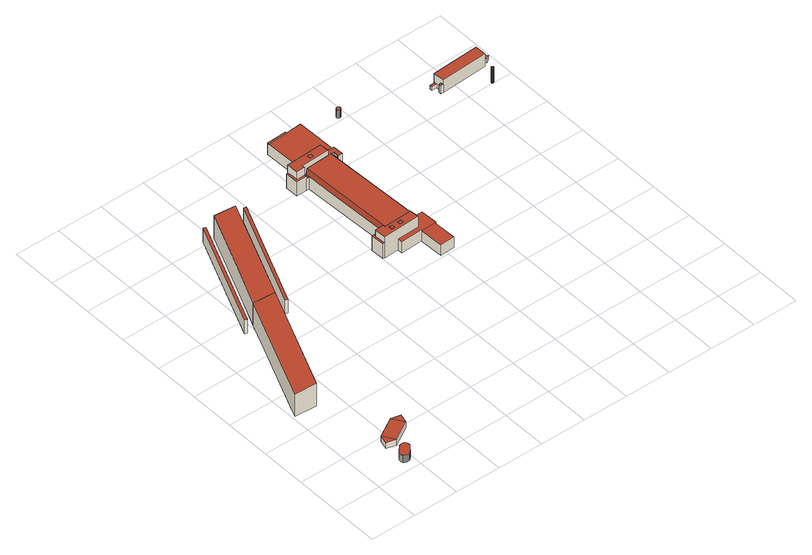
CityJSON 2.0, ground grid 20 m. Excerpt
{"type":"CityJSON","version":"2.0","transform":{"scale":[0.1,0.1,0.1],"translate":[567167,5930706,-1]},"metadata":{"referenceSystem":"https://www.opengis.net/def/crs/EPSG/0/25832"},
"CityObjects":{
"building1":{"type":"Building","attributes":{"Grundfläche 2D":"23.763763","Grundhöhe NN":"3.611"},"geometry":[{"type":"Solid","lod":"3","boundaries":[[[[0,1,2,3,4,5,6,7,8,9,10,11,12,13,14,15,16,17,18,19,20,21,22,23,24,25,26,27,28,29,30]],[[31,32,6,5]],[[32,33,7,6]],[[33,34,8,7]],[[35,36,2,1]],[[36,37,3,2]],[[37,38,4,3]],[[38,31,5,4]],[[34,39,9,8]],[[39,40,10,9]],[[40,41,11,10]],[[41,42,12,11]],[[42,43,13,12]],[[43,44,14,13]],[[44,45,15,14]],[[45,46,16,15]],[[46,47,17,16]],[[47,48,18,17]],[[48,49,19,18]],[[49,50,20,19]],[[50,51,21,20]],[[51,52,22,21]],[[52,53,23,22]],[[53,54,24,23]],[[54,55,25,24]],[[55,56,26,25]],[[56,57,27,26]],[[57,58,28,27]],[[58,59,29,28]],[[59,60,30,29]],[[60,61,0,30]],[[61,35,1,0]],[[58,57,56,55,54,53,52,51,50,49,48,47,46,45,44,43,42,41,40,39,34,33,32,31,38,37,36,35,61,60,59]]]],"semantics":{"surfaces":[{"type":"RoofSurface"},{"type":"WallSurface"},{"type":"GroundSurface"}],"values":[[0,1,1,1,1,1,1,1,1,1,1,1,1,1,1,1,1,1,1,1,1,1,1,1,1,1,1,1,1,1,1,1,2]]}}]},
"building2":{"type":"Building","attributes":{"Grundfläche 2D":"77.430836","Grundhöhe NN":"3.775"},"geometry":[{"type":"Solid","lod":"3","boundaries":[[[[62,63,64]],[[65,66,67]],[[67,66,63,62]],[[64,63,68,69]],[[62,64,69,70]],[[65,67,71,72]],[[66,65,72,73]],[[67,62,70,71]],[[63,66,73,68]],[[73,72,71,70,69,68]]]],"semantics":{"surfaces":[{"type":"RoofSurface"},{"type":"WallSurface"},{"type":"GroundSurface"}],"values":[[0,0,0,1,1,1,1,1,1,2]]}}]},
"building3":{"type":"Building","attributes":{"Grundfläche 2D":"472.822136","Grundhöhe NN":"1.700"},"geometry":[{"type":"Solid","lod":"3","boundaries":[[[[74,75,76,77,78,79,80]],[[81,82,78,77]],[[82,83,79,78]],[[83,84,80,79]],[[84,85,86,87,81,77,76,75,74,80]],[[82,81,87,86,85,84,83]]]],"semantics":{"surfaces":[{"type":"RoofSurface"},{"type":"WallSurface"},{"type":"GroundSurface"}],"values":[[0,1,1,1,1,2]]}}]},
"building4":{"type":"Building","attributes":{"Grundfläche 2D":"57.017136","Grundhöhe NN":"1.999"},"geometry":[{"type":"Solid","lod":"3","boundaries":[[[[88,89,90,91]],[[92,93,91,90]],[[93,94,88,91]],[[94,95,89,88]],[[95,92,90,89]],[[95,94,93,92]]]],"semantics":{"surfaces":[{"type":"RoofSurface"},{"type":"WallSurface"},{"type":"GroundSurface"}],"values":[[0,1,1,1,1,2]]}}]},
"building5":{"type":"Building","attributes":{"Grundfläche 2D":"446.737454","Grundhöhe NN":"1.700"},"geometry":[{"type":"Solid","lod":"3","boundaries":[[[[96,97,98,80,79,99]],[[84,83,79,80]],[[83,100,99,79]],[[100,101,96,99]],[[101,102,103,84,80,98,97,96]],[[84,103,102,101,100,83]]]],"semantics":{"surfaces":[{"type":"RoofSurface"},{"type":"WallSurface"},{"type":"GroundSurface"}],"values":[[0,1,1,1,1,2]]}}]},
"building6":{"type":"Building","attributes":{"Grundfläche 2D":"60.750919","Grundhöhe NN":"1.999"},"geometry":[{"type":"Solid","lod":"3","boundaries":[[[[104,105,106,107]],[[108,109,107,106]],[[109,110,104,107]],[[110,111,105,104]],[[111,108,106,105]],[[111,110,109,108]]]],"semantics":{"surfaces":[{"type":"RoofSurface"},{"type":"WallSurface"},{"type":"GroundSurface"}],"values":[[0,1,1,1,1,2]]}}]},
"building7":{"type":"Building","attributes":{"Grundfläche 2D":"221.406695","Grundhöhe NN":"1.999"},"children":["building7-1","building7-2"],"geometry":[{"type":"Solid","lod":"3","boundaries":[[[[112,113,114,115,116,117,118]],[[119,120,121,122]],[[123,124,125,126,127,128,129,130,131,132,133,134,135,136]],[[137,138,139,140,141,142,143,144,145]],[[125,124,146,147,148,149,121,120,150,151,126]],[[122,121,152,153]],[[119,122,153,154]],[[120,119,154,155]],[[127,126,156,157]],[[128,127,157,158]],[[129,128,158,159]],[[130,129,159,160]],[[161,133,132,131,162,163]],[[131,130,160,162]],[[134,133,161,164]],[[145,144,143,136,135,134]],[[145,134,164,165,137]],[[138,137,165,166]],[[139,138,166,167]],[[140,139,167,168]],[[148,147,169,170]],[[149,148,170,171]],[[121,149,171,152]],[[120,155,172,150]],[[151,150,172,173]],[[126,151,173,156]],[[146,112,118,174,169,147]],[[112,146,124,113]],[[113,124,123,114]],[[142,116,115,114,123,136,143]],[[116,142,141,117]],[[168,174,118,117,141,140]],[[171,170,169,174,168,167,166,165,164,161,163,162,160,159,158,157,156,173,172,155,154,153,152]]]],"semantics":{"surfaces":[{"type":"RoofSurface"},{"type":"WallSurface"},{"type":"GroundSurface"}],"values":[[0,0,0,0,0,1,1,1,1,1,1,1,1,1,1,1,1,1,1,1,1,1,1,1,1,1,1,1,1,1,1,1,2]]}}]},
"building7-1":{"type":"BuildingInstallation","parents":["building7"],"geometry":[{"type":"MultiSurface","lod":"3","boundaries":[[[175,176,177,178]],[[179,180,176,175]],[[178,177,181,182]],[[182,179,175,178]],[[177,176,180,181]]],"semantics":{"surfaces":[{"type":"RoofSurface"},{"type":"WallSurface"}],"values":[0,1,1,1,1]}}]},
"building7-2":{"type":"BuildingInstallation","parents":["building7"],"geometry":[{"type":"MultiSurface","lod":"3","boundaries":[[[183,184,185,186]],[[187,188,184,183]],[[183,186,189,187]],[[186,185,190,189]],[[188,190,185,184]]],"semantics":{"surfaces":[{"type":"RoofSurface"},{"type":"WallSurface"}],"values":[0,1,1,1,1]}}]},
"building8":{"type":"Building","attributes":{"Grundfläche 2D":"971.748098","Grundhöhe NN":"1.999"},"children":["building8-1","building8-2","building8-3","building8-4","building8-5"],"geometry":[{"type":"Solid","lod":"3","boundaries":[[[[191,192,193,194,195,196,197,198]],[[199,200,201,202,203,204,205,206,207,208,209,210,211,212,213,214,215]],[[216,217,218,219,220,221,222,223]],[[224,225,226,227,228,229,230,231,232,233,234,235,236,237]],[[238,225,224,239]],[[240,238,239,241,242]],[[243,205,204,203,244,245]],[[246,247,248,249,250,251,252]],[[253,249,248,196,195,194,193,254,255]],[[196,248,247,197]],[[197,247,209,208,198]],[[198,208,207,191]],[[205,243,192,191,207,206]],[[222,256,254,193,192,243,223]],[[212,211,257,258]],[[202,201,259,260]],[[203,202,260,261]],[[224,215,214,239]],[[225,238,163,262]],[[239,214,213,241]],[[164,161,240,242,241,213,212,258]],[[238,240,161,163]],[[244,203,261,263]],[[245,244,263,264]],[[216,223,243,245,264,265]],[[250,249,253,266]],[[251,250,266,267]],[[251,267,257,211,252]],[[247,246,252,211,210,209]],[[217,216,265,268]],[[218,217,268,269]],[[219,218,269,270]],[[220,219,270,271]],[[222,221,220,271,272,256]],[[226,225,262,162]],[[227,226,162,160]],[[227,160,159,229,228]],[[230,229,159,158]],[[158,273,231,230]],[[232,231,273,274]],[[232,274,275,234,233]],[[200,235,234,275,259,201]],[[237,236,235,200,199]],[[237,199,215,224]],[[271,270,269,268,265,264,263,261,260,259,275,274,273,158,159,160,162,262,163,161,164,258,257,267,266,253,255,254,256,272]]]],"semantics":{"surfaces":[{"type":"RoofSurface"},{"type":"WallSurface"},{"type":"GroundSurface"}],"values":[[0,0,0,0,0,0,0,0,1,1,1,1,1,1,1,1,1,1,1,1,1,1,1,1,1,1,1,1,1,1,1,1,1,1,1,1,1,1,1,1,1,1,1,1,2]]}}]},
"building8-1":{"type":"BuildingInstallation","parents":["building8"],"geometry":[{"type":"MultiSurface","lod":"3","boundaries":[[[276,277,278,279]],[[280,281,279,278]],[[282,283,277,276]],[[276,279,281,282]],[[278,277,283,280]]],"semantics":{"surfaces":[{"type":"RoofSurface"},{"type":"WallSurface"}],"values":[0,1,1,1,1]}}]},
"building8-2":{"type":"BuildingInstallation","parents":["building8"],"geometry":[{"type":"MultiSurface","lod":"3","boundaries":[[[284,285,286,287,288,289]],[[206,287,286,205]],[[288,287,206,290]],[[289,288,290,291]],[[291,203,284,289]],[[203,204,285,284]],[[204,205,286,285]]],"semantics":{"surfaces":[{"type":"RoofSurface"},{"type":"WallSurface"}],"values":[0,1,1,1,1,1,1]}}]},
"building8-3":{"type":"BuildingInstallation","parents":["building8"],"geometry":[{"type":"MultiSurface","lod":"3","boundaries":[[[292,293,294,295]],[[220,221,293,292]],[[221,296,294,293]],[[296,218,219,295,294]],[[219,220,292,295]]],"semantics":{"surfaces":[{"type":"RoofSurface"},{"type":"WallSurface"}],"values":[0,1,1,1,1]}}]},
"building8-4":{"type":"BuildingInstallation","parents":["building8"],"geometry":[{"type":"MultiSurface","lod":"3","boundaries":[[[297,298,231,228]],[[228,229,297]],[[298,297,229,230]],[[298,230,231]]],"semantics":{"surfaces":[{"type":"RoofSurface"},{"type":"WallSurface"}],"values":[0,1,1,1]}}]},
"building8-5":{"type":"BuildingInstallation","parents":["building8"],"geometry":[{"type":"MultiSurface","lod":"3","boundaries":[[[299,300,236,233]],[[299,233,234]],[[235,300,299,234]],[[236,300,235]]],"semantics":{"surfaces":[{"type":"RoofSurface"},{"type":"WallSurface"}],"values":[0,1,1,1]}}]},
"building9":{"type":"Building","attributes":{"Grundfläche 2D":"2.778965","Grundhöhe NN":"7.459"},"geometry":[{"type":"Solid","lod":"3","boundaries":[[[[301,302,303,304,305,306,307,308,309,310,311,312,313,314,315,316,317,318,319,320,321,322,323,324,325,326,327,328,329,330,331,332,333,334,335,336,337,338,339,340]],[[341,342,312,311]],[[343,341,311,310]],[[344,345,308,307]],[[345,346,309,308]],[[346,343,310,309]],[[342,347,313,312]],[[347,348,314,313]],[[348,349,315,314]],[[349,350,316,315]],[[350,351,317,316]],[[351,352,318,317]],[[352,353,319,318]],[[353,354,320,319]],[[354,355,321,320]],[[355,356,322,321]],[[356,357,323,322]],[[357,358,324,323]],[[358,359,325,324]],[[359,360,326,325]],[[360,361,327,326]],[[361,362,328,327]],[[362,363,329,328]],[[363,364,330,329]],[[364,365,331,330]],[[365,366,332,331]],[[366,367,333,332]],[[367,368,334,333]],[[368,369,335,334]],[[369,370,336,335]],[[370,371,337,336]],[[371,372,338,337]],[[372,373,339,338]],[[373,374,340,339]],[[374,375,301,340]],[[375,376,302,301]],[[376,377,303,302]],[[377,378,304,303]],[[378,379,305,304]],[[379,380,306,305]],[[380,344,307,306]],[[372,371,370,369,368,367,366,365,364,363,362,361,360,359,358,357,356,355,354,353,352,351,350,349,348,347,342,341,343,346,345,344,380,379,378,377,376,375,374,373]]]],"semantics":{"surfaces":[{"type":"RoofSurface"},{"type":"WallSurface"},{"type":"GroundSurface"}],"values":[[0,1,1,1,1,1,1,1,1,1,1,1,1,1,1,1,1,1,1,1,1,1,1,1,1,1,1,1,1,1,1,1,1,1,1,1,1,1,1,1,1,2]]}}]},
"building10":{"type":"Building","attributes":{"Grundfläche 2D":"1.488347","Grundhöhe NN":"7.502"},"geometry":[{"type":"Solid","lod":"3","boundaries":[[[[381,382,383,384]],[[385,386,384,383]],[[386,387,381,384]],[[387,388,382,381]],[[388,385,383,382]],[[388,387,386,385]]]],"semantics":{"surfaces":[{"type":"RoofSurface"},{"type":"WallSurface"},{"type":"GroundSurface"}],"values":[[0,1,1,1,1,2]]}}]},
"building11":{"type":"Building","attributes":{"Grundfläche 2D":"2.778362","Grundhöhe NN":"7.484"},"geometry":[{"type":"Solid","lod":"3","boundaries":[[[[389,390,391,392]],[[393,394,392,391]],[[394,395,389,392]],[[395,396,390,389]],[[396,393,391,390]],[[396,395,394,393]]]],"semantics":{"surfaces":[{"type":"RoofSurface"},{"type":"WallSurface"},{"type":"GroundSurface"}],"values":[[0,1,1,1,1,2]]}}]},
"building12":{"type":"Building","attributes":{"Grundfläche 2D":"101.546378","Grundhöhe NN":"7.431"},"geometry":[{"type":"Solid","lod":"3","boundaries":[[[[397,398,399,400]],[[400,399,401,402]],[[397,400,402,403]],[[398,397,403,404]],[[399,398,404,401]],[[404,403,402,401]]]],"semantics":{"surfaces":[{"type":"RoofSurface"},{"type":"WallSurface"},{"type":"GroundSurface"}],"values":[[0,1,1,1,1,2]]}}]},
"building13":{"type":"Building","attributes":{"Grundfläche 2D":"0.614104","Grundhöhe NN":"-0.001"},"geometry":[{"type":"Solid","lod":"3","boundaries":[[[[405,406,407,408,409,410,411,412,413,414,415,416,417,418,419,420,421,422,423,424,425,426,427,428,429,430,431,432,433,434,435,436]],[[437,438,408,407]],[[438,439,409,408]],[[439,440,410,409]],[[440,441,411,410]],[[441,442,412,411]],[[442,443,413,412]],[[443,444,414,413]],[[444,445,415,414]],[[445,446,416,415]],[[446,447,417,416]],[[447,448,418,417]],[[448,449,419,418]],[[449,450,420,419]],[[450,451,421,420]],[[451,452,422,421]],[[452,453,423,422]],[[453,454,424,423]],[[454,455,425,424]],[[455,456,426,425]],[[456,457,427,426]],[[457,458,428,427]],[[458,459,429,428]],[[459,460,430,429]],[[460,461,431,430]],[[461,462,432,431]],[[462,463,433,432]],[[463,464,434,433]],[[464,465,435,434]],[[465,466,436,435]],[[467,437,407,406]],[[466,468,405,436]],[[468,467,406,405]],[[464,463,462,461,460,459,458,457,456,455,454,453,452,451,450,449,448,447,446,445,444,443,442,441,440,439,438,437,467,468,466,465]]]],"semantics":{"surfaces":[{"type":"RoofSurface"},{"type":"WallSurface"},{"type":"GroundSurface"}],"values":[[0,1,1,1,1,1,1,1,1,1,1,1,1,1,1,1,1,1,1,1,1,1,1,1,1,1,1,1,1,1,1,1,1,2]]}}]},
"building14":{"type":"Building","attributes":{"Grundfläche 2D":"3.921052","Grundhöhe NN":"7.431"},"geometry":[{"type":"Solid","lod":"3","boundaries":[[[[469,470,471,472]],[[473,474,472,471]],[[474,475,469,472]],[[475,476,470,469]],[[476,473,471,470]],[[476,475,474,473]]]],"semantics":{"surfaces":[{"type":"RoofSurface"},{"type":"WallSurface"},{"type":"GroundSurface"}],"values":[[0,1,1,1,1,2]]}}]}
},
"vertices":[
[147,7,80],[152,8,80],[155,10,80],[157,11,80],[160,14,80],[162,16,80],[176,33,80],[181,39,80],[182,41,80],[183,44,80],[183,48,80],[183,52,80],[182,57,80],[179,61,80],[176,64,80],[171,67,80],[166,68,80],[161,68,80],[156,66,80],[152,64,80],[129,40,80],[126,36,80],[125,31,80],[124,26,80],[125,21,80],[126,18,80],[127,16,80],[129,13,80],[132,11,80],[137,9,80],[142,7,80],[162,16,46],[176,33,46],[181,39,46],[182,41,46],[152,8,46],[155,10,46],[157,11,46],[160,14,46],[183,44,46],[183,48,46],[183,52,46],[182,57,46],[179,61,46],[176,64,46],[171,67,46],[166,68,46],[161,68,46],[156,66,46],[152,64,46],[129,40,46],[126,36,46],[125,31,46],[124,26,46],[125,21,46],[126,18,46],[127,16,46],[129,13,46],[132,11,46],[137,9,46],[142,7,46],[147,7,46],
[167,99,76],[137,151,76],[126,110,76],[264,190,76],[223,201,76],[253,149,76],[137,151,48],[126,110,48],[167,99,48],[253,149,48],[264,190,48],[223,201,48],
[157,844,136],[94,697,136],[23,526,136],[0,471,136],[96,466,136],[297,938,136],[199,944,136],[0,471,27],[96,466,27],[297,938,27],[199,944,27],[157,844,27],[94,697,27],[23,526,27],
[357,1399,98],[347,1403,98],[144,927,98],[154,923,98],[144,927,30],[154,923,30],[357,1399,30],[347,1403,30],
[392,1396,136],[279,1127,135],[225,1004,136],[487,1386,136],[487,1386,27],[392,1396,27],[279,1127,27],[225,1004,27],
[540,1389,97],[529,1393,97],[326,917,97],[336,912,97],[326,917,30],[336,912,30],[540,1389,30],[529,1393,30],
[957,920,133],[955,961,133],[830,956,133],[830,963,133],[830,966,133],[794,965,133],[796,914,133],[1022,796,83],[1018,898,83],[955,895,83],[959,793,83],[830,956,83],[955,961,83],[992,962,83],[991,973,83],[991,980,83],[984,980,83],[985,968,83],[968,967,83],[968,968,83],[846,962,83],[842,962,83],[842,963,83],[840,963,83],[830,963,83],[841,977,101],[785,974,101],[787,916,101],[796,917,101],[794,965,101],[830,966,101],[830,963,101],[840,963,101],[842,963,101],[957,920,83],[859,917,83],[860,895,83],[955,899,83],[1023,898,83],[1020,974,83],[955,895,30],[959,793,30],[1022,796,30],[1018,898,30],[991,973,30],[991,980,30],[984,980,30],[985,968,30],[968,967,30],[842,962,30],[968,968,30],[846,962,30],[842,963,30],[841,977,30],[785,974,30],[787,916,30],[796,917,30],[859,917,30],[860,895,30],[955,899,30],[1023,898,30],[1020,974,30],[796,914,30],
[855,944,134],[840,944,134],[841,929,134],[855,929,134],[855,944,133],[840,944,133],[841,929,133],[855,929,133],
[895,946,134],[881,946,134],[881,931,134],[896,931,134],[895,946,133],[881,946,133],[896,931,133],[881,931,133],
[935,1401,134],[934,1442,134],[773,1435,134],[774,1433,134],[774,1432,134],[776,1385,134],[811,1386,134],[811,1396,134],[949,1397,85],[966,1397,85],[966,1393,85],[974,1393,85],[974,1395,85],[973,1413,85],[935,1411,85],[935,1408,85],[935,1401,85],[811,1396,85],[811,1386,85],[811,1385,85],[811,1375,85],[823,1376,85],[823,1391,85],[827,1392,85],[945,1397,85],[991,1444,83],[987,1618,83],[917,1614,83],[916,1618,83],[827,1614,83],[828,1606,83],[833,1438,83],[934,1442,83],[945,1397,116],[964,968,116],[968,968,111],[968,967,111],[976,967,99],[985,968,87],[984,980,87],[976,979,99],[957,1386,100],[958,1386,98],[966,1386,88],[966,1397,87],[957,1397,99],[949,1397,110],[846,962,116],[827,1392,116],[842,962,89],[823,1391,89],[842,963,89],[934,1442,85],[999,1396,85],[997,1444,85],[811,1385,97],[811,1386,97],[776,1385,97],[774,1432,97],[765,1432,97],[767,1374,97],[811,1375,97],[774,1432,30],[773,1435,30],[774,1433,30],[833,1438,30],[811,1375,30],[823,1376,30],[966,1393,30],[974,1393,30],[974,1395,30],[964,968,30],[999,1396,30],[997,1444,30],[991,1444,30],[765,1432,30],[767,1374,30],[987,1618,30],[917,1614,30],[916,1618,30],[827,1614,30],[828,1606,30],[976,979,30],[957,1386,30],[966,1386,30],
[874,1426,135],[859,1425,135],[860,1410,135],[875,1411,135],[860,1410,134],[875,1411,134],[874,1426,134],[859,1425,134],
[974,1395,95],[973,1413,95],[935,1411,95],[935,1408,95],[971,1410,95],[971,1395,95],[971,1410,85],[971,1395,85],
[827,1614,86],[828,1606,86],[917,1610,86],[916,1618,86],[917,1610,83],
[985,968,93],[984,980,93],
[966,1386,93],[966,1397,93],
[1126,1561,122],[1126,1563,122],[1125,1564,122],[1125,1565,122],[1124,1566,122],[1122,1567,122],[1121,1568,122],[1120,1569,122],[1118,1569,122],[1117,1569,122],[1115,1569,122],[1114,1569,122],[1113,1568,122],[1111,1567,122],[1110,1566,122],[1109,1565,122],[1109,1564,122],[1108,1562,122],[1108,1561,122],[1108,1560,122],[1108,1558,122],[1108,1557,122],[1109,1555,122],[1109,1554,122],[1110,1553,122],[1112,1552,122],[1113,1551,122],[1114,1551,122],[1116,1550,122],[1117,1550,122],[1119,1550,122],[1120,1551,122],[1121,1551,122],[1123,1552,122],[1124,1553,122],[1125,1554,122],[1125,1556,122],[1126,1557,122],[1126,1558,122],[1126,1560,122],[1115,1569,85],[1114,1569,85],[1117,1569,85],[1121,1568,85],[1120,1569,85],[1118,1569,85],[1113,1568,85],[1111,1567,85],[1110,1566,85],[1109,1565,85],[1109,1564,85],[1108,1562,85],[1108,1561,85],[1108,1560,85],[1108,1558,85],[1108,1557,85],[1109,1555,85],[1109,1554,85],[1110,1553,85],[1112,1552,85],[1113,1551,85],[1114,1551,85],[1116,1550,85],[1117,1550,85],[1119,1550,85],[1120,1551,85],[1121,1551,85],[1123,1552,85],[1124,1553,85],[1125,1554,85],[1125,1556,85],[1126,1557,85],[1126,1558,85],[1126,1560,85],[1126,1561,85],[1126,1563,85],[1125,1564,85],[1125,1565,85],[1124,1566,85],[1122,1567,85],
[1479,1415,122],[1491,1415,122],[1490,1428,122],[1479,1427,122],[1490,1428,85],[1479,1427,85],[1479,1415,85],[1491,1415,85],
[1465,1448,102],[1489,1449,102],[1489,1461,102],[1464,1460,102],[1489,1461,85],[1464,1460,85],[1465,1448,85],[1489,1449,85],
[1695,1475,145],[1488,1464,145],[1491,1415,145],[1697,1426,145],[1491,1415,84],[1697,1426,84],[1695,1475,84],[1488,1464,84],
[1715,1410,84],[1714,1410,84],[1713,1410,84],[1712,1409,84],[1711,1409,84],[1711,1408,84],[1710,1407,84],[1710,1406,84],[1710,1405,84],[1710,1404,84],[1711,1404,84],[1711,1403,84],[1711,1402,84],[1712,1402,84],[1713,1402,84],[1713,1401,84],[1714,1401,84],[1715,1401,84],[1716,1401,84],[1717,1402,84],[1718,1402,84],[1718,1403,84],[1719,1404,84],[1719,1405,84],[1719,1406,84],[1719,1407,84],[1719,1408,84],[1718,1408,84],[1718,1409,84],[1717,1409,84],[1717,1410,84],[1716,1410,84],[1713,1410,10],[1712,1409,10],[1711,1409,10],[1711,1408,10],[1710,1407,10],[1710,1406,10],[1710,1405,10],[1710,1404,10],[1711,1404,10],[1711,1403,10],[1711,1402,10],[1712,1402,10],[1713,1402,10],[1713,1401,10],[1714,1401,10],[1715,1401,10],[1716,1401,10],[1717,1402,10],[1718,1402,10],[1718,1403,10],[1719,1404,10],[1719,1405,10],[1719,1406,10],[1719,1407,10],[1719,1408,10],[1718,1408,10],[1718,1409,10],[1717,1409,10],[1717,1410,10],[1716,1410,10],[1714,1410,10],[1715,1410,10],
[1730,1448,103],[1718,1464,103],[1702,1452,103],[1714,1436,103],[1702,1452,84],[1714,1436,84],[1730,1448,84],[1718,1464,84]
]}
